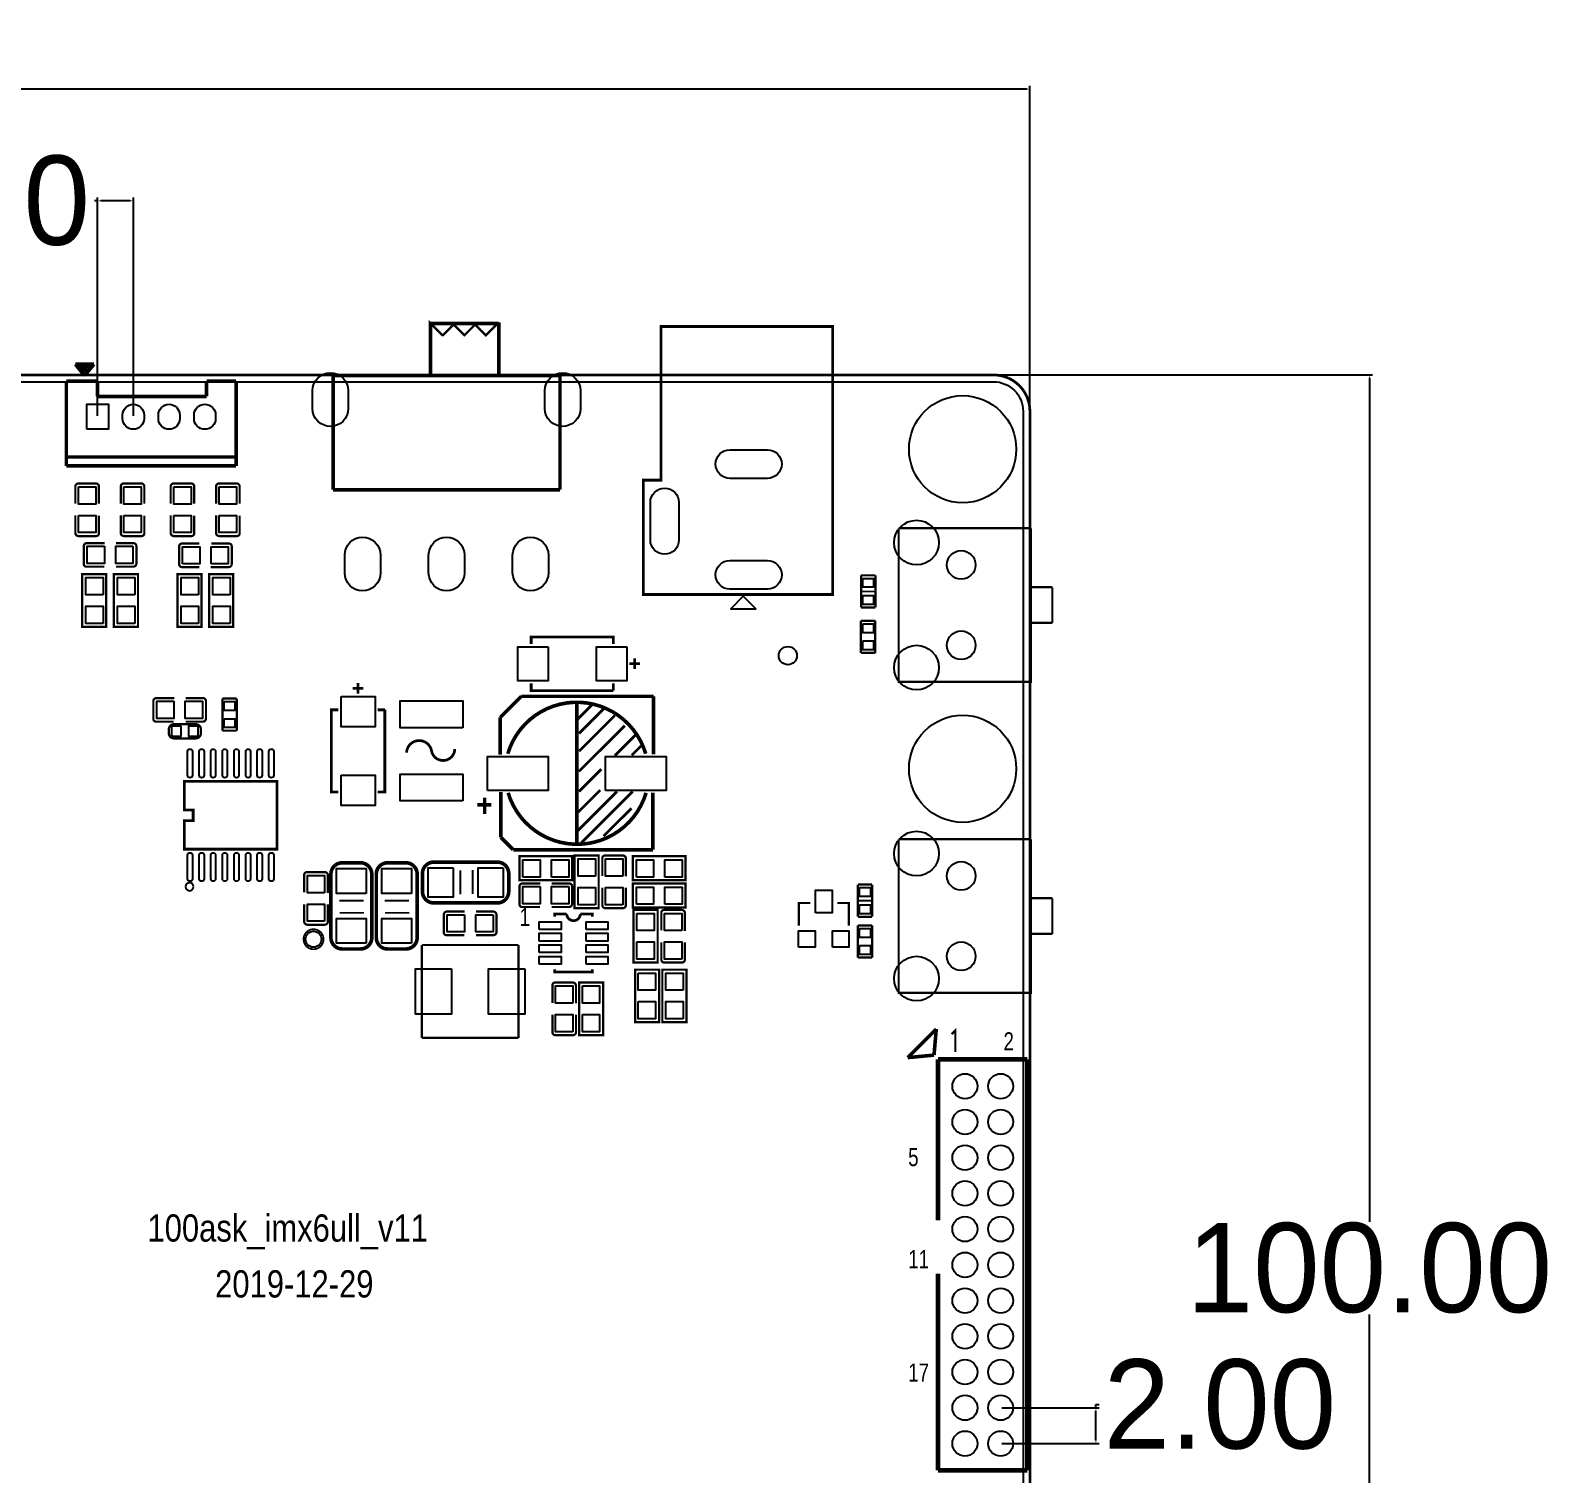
# Model space of a CAD drawing. Extents: x -114 to 119, y -60 to 69.
# Drawn here: x 34.1 to 119.4, y -11.5 to 69.3 of the extents above; entities that cross this region are included whole.
import ezdxf

# ---------------------------------------------------------------- set-up
doc = ezdxf.new("R2010")
doc.units = 0
doc.header["$MEASUREMENT"] = 0
doc.layers.get('0').update_dxf_attribs({"linetype": 'CONTINUOUS'})
doc.layers.get('Defpoints').update_dxf_attribs({"linetype": 'CONTINUOUS'})
doc.layers.add('ETCH_BOTTOM', color=253, linetype='CONTINUOUS')
doc.dimstyles.get("Standard").update_dxf_attribs({"dimtxt": 5, "dimasz": 0.18, "dimexe": 0.18, "dimexo": 0.0625, "dimgap": 0.09, "dimtad": 0, "dimtih": 1, "dimtoh": 1, "dimzin": 0, "dimdsep": 46, "dimtxsty": 'Standard', "dimcen": 0.09, "dimadec": 0, "dimazin": 0, "dimtfac": 1, "dimtofl": 0, "dimtmove": 0, "dimatfit": 3, "dimfxl": 0, "dimtolj": 1, "dimtzin": 0, "dimarcsym": 0})

# ---------------------------------------------------------------- blocks, each defined once
blk = doc.blocks.new('*D8')
at = {"color": 0, "linetype": 'Continuous', "lineweight": -2, "transparency": 16777216}
for p, q in [((-90, 48.031), (-90, 66.18)), ((-89.82, 66), (-10.507, 66)), ((89.82, 66), (10.507, 66)), ((90, 48.031), (90, 66.18))]:
    blk.add_line(p, q, dxfattribs=at)
at = {"color": 0, "linetype": 'Continuous', "transparency": 16777216}
for points in [[(-89.82, 66.03), (-89.82, 65.97), (-90, 66)], [(89.82, 66.03), (89.82, 65.97), (90, 66)]]:
    blk.add_solid(points, dxfattribs=at)
at = {"layer": 'Defpoints', "color": 0, "linetype": 'Continuous', "transparency": 16777216}
for p in [(90, 66), (-90, 47.968), (90, 47.968)]:
    blk.add_point(p, dxfattribs=at)
at = {"color": 0, "linetype": 'Continuous', "transparency": 16777216, "insert": (0, 66), "char_height": 5, "attachment_point": 5}
blk.add_mtext('\\A1;180.00', dxfattribs=at)
blk = doc.blocks.new('*D9')
at = {"color": 0, "linetype": 'Continuous', "lineweight": -2, "transparency": 16777216}
for p, q in [((88.03, 50), (109.18, 50)), ((109, 49.82), (109, 2.59)), ((109, -49.82), (109, -2.59)), ((88.03, -50), (109.18, -50))]:
    blk.add_line(p, q, dxfattribs=at)
at = {"color": 0, "linetype": 'Continuous', "transparency": 16777216}
for points in [[(108.97, 49.82), (109.03, 49.82), (109, 50)], [(108.97, -49.82), (109.03, -49.82), (109, -50)]]:
    blk.add_solid(points, dxfattribs=at)
at = {"layer": 'Defpoints', "color": 0, "linetype": 'Continuous', "transparency": 16777216}
for p in [(87.968, 50), (109, 50), (87.968, -50)]:
    blk.add_point(p, dxfattribs=at)
at = {"color": 0, "linetype": 'Continuous', "transparency": 16777216, "insert": (109, 0), "char_height": 5, "attachment_point": 5}
blk.add_mtext('\\A1;100.00', dxfattribs=at)
blk = doc.blocks.new('*D12')
at = {"color": 0, "linetype": 'Continuous', "lineweight": -2, "transparency": 16777216}
for p, q in [((93.694, -7.812), (93.694, -7.632)), ((93.694, -7.632), (93.874, -7.632)), ((88.423, -7.812), (93.874, -7.812)), ((93.694, -9.632), (93.694, -7.992)), ((88.423, -9.812), (93.874, -9.812))]:
    blk.add_line(p, q, dxfattribs=at)
at = {"color": 0, "linetype": 'Continuous', "transparency": 16777216}
for points in [[(93.664, -7.992), (93.724, -7.992), (93.694, -7.812)], [(93.664, -9.632), (93.724, -9.632), (93.694, -9.812)]]:
    blk.add_solid(points, dxfattribs=at)
at = {"layer": 'Defpoints', "color": 0, "linetype": 'Continuous', "transparency": 16777216}
for p in [(88.361, -7.812), (93.694, -7.812), (88.361, -9.812)]:
    blk.add_point(p, dxfattribs=at)
at = {"color": 0, "linetype": 'Continuous', "transparency": 16777216, "insert": (100.631, -7.632), "char_height": 5, "attachment_point": 5}
blk.add_mtext('\\A1;2.00', dxfattribs=at)
blk = doc.blocks.new('*D13')
at = {"color": 0, "linetype": 'Continuous', "lineweight": -2, "transparency": 16777216}
for p, q in [((37.827, 59.748), (37.647, 59.748)), ((37.827, 47.72), (37.827, 59.928)), ((39.647, 59.748), (38.007, 59.748)), ((39.827, 47.72), (39.827, 59.928))]:
    blk.add_line(p, q, dxfattribs=at)
at = {"color": 0, "linetype": 'Continuous', "transparency": 16777216}
for points in [[(38.007, 59.778), (38.007, 59.718), (37.827, 59.748)], [(39.647, 59.778), (39.647, 59.718), (39.827, 59.748)]]:
    blk.add_solid(points, dxfattribs=at)
at = {"layer": 'Defpoints', "color": 0, "linetype": 'Continuous', "transparency": 16777216}
for p in [(37.827, 59.748), (37.827, 47.657), (39.827, 47.657)]:
    blk.add_point(p, dxfattribs=at)
at = {"color": 0, "linetype": 'Continuous', "transparency": 16777216, "insert": (30.891, 59.748), "char_height": 5, "attachment_point": 5}
blk.add_mtext('\\A1;2.00', dxfattribs=at)

msp = doc.modelspace()

# ---------------------------------------------------------------- linework, layer by layer
at = {"layer": 'ETCH_BOTTOM'}
for points in [[(60.2742, 49.97069, 0.2032, 0.2032, 0), (60.2742, 52.8828, 0.127, 0.127, 0), (60.215196, 52.8828, 0.127, 0.127, 0), (59.553196, 52.2208, 0.127, 0.127, 0), (58.953197, 52.820799, 0.127, 0.127, 0), (58.353198, 52.2208, 0.127, 0.127, 0), (57.753199, 52.820799, 0.127, 0.127, 0), (57.1532, 52.2208, 0.127, 0.127, 0), (57.1262, 52.2208, 0.127, 0.127, 0), (56.4642, 52.8828, 0.2032, 0.2032, 0), (56.4642, 49.97069, 0.2032, 0.2032, 0)], [(56.4642, 52.8828, 0.2032, 0.2032, 0), (60.2742, 52.8828, 0.2032, 0.2032, 0)], [(68.360036, 44.111926, 0.1524, 0.1524, 0), (68.360036, 37.711888, 0.1524, 0.1524, 0), (78.959964, 37.711888, 0.1524, 0.1524, 0), (78.959964, 52.712112, 0.1524, 0.1524, 0), (69.360034, 52.712112, 0.1524, 0.1524, 0), (69.360034, 44.111926, 0.1524, 0.1524, 0), (68.360036, 44.111926, 0.1524, 0.1524, 0)], [(36.582579, 50.598197, 0.2032, 0.2032, 0), (37.090579, 49.963197, 0.2032, 0.2032, 0)], [(37.623979, 50.598197, 0.2032, 0.2032, 0), (36.582579, 50.598197, 0.2032, 0.2032, 0)], [(36.836579, 50.521997, 0.2032, 0.2032, 0), (37.420779, 50.445797, 0.2032, 0.2032, 0)], [(37.090579, 50.166397, 0.2032, 0.2032, 0), (36.836579, 50.521997, 0.2032, 0.2032, 0)], [(37.039779, 50.369597, 0.2032, 0.2032, 0), (37.268379, 50.344197, 0.2032, 0.2032, 0)], [(37.090579, 49.963197, 0.2032, 0.2032, 0), (37.623979, 50.598197, 0.2032, 0.2032, 0)], [(37.268379, 50.344197, 0.2032, 0.2032, 0), (37.090579, 50.166397, 0.2032, 0.2032, 0)], [(-89.999998, 47.079103, 0.1524, 0.1524, 0), (-89.999998, -47.9679, 0.1524, 0.1524, 0.414214), (-87.967998, -49.9999, 0.1524, 0.1524, 0), (87.967998, -49.9999, 0.1524, 0.1524, 0.414214), (89.999998, -47.9679, 0.1524, 0.1524, 0), (89.999998, 47.968103, 0.1524, 0.1524, 0.414214), (87.967998, 50.000103, 0.1524, 0.1524, 0), (-87.967998, 50.000103, 0.1524, 0.1524, 0.414214), (-89.999998, 47.968103, 0.1524, 0.1524, 0), (-89.999998, 47.079103, 0.1524, 0.1524, 0)], [(36.077068, 49.657102, 0.2032, 0.2032, 0), (36.077068, 44.906997, 0.2032, 0.2032, 0)], [(37.827179, 49.657102, 0.2032, 0.2032, 0), (36.077068, 49.657102, 0.2032, 0.2032, 0)], [(37.827179, 48.800106, 0.2032, 0.2032, 0), (37.827179, 49.657102, 0.2032, 0.2032, 0)], [(43.923179, 49.657102, 0.2032, 0.2032, 0), (43.923179, 48.800106, 0.2032, 0.2032, 0)], [(43.955183, 49.657102, 0.2032, 0.2032, 0), (43.923179, 49.657102, 0.2032, 0.2032, 0)], [(45.577176, 49.657102, 0.2032, 0.2032, 0), (43.955183, 49.657102, 0.2032, 0.2032, 0)], [(45.577176, 44.906997, 0.2032, 0.2032, 0), (45.577176, 49.657102, 0.2032, 0.2032, 0)], [(51.0032, 49.97069, 0.2032, 0.2032, 0), (63.7032, 49.97069, 0.2032, 0.2032, 0)], [(51.0032, 43.570906, 0.2032, 0.2032, 0), (51.0032, 49.97069, 0.2032, 0.2032, 0)], [(63.7032, 49.97069, 0.2032, 0.2032, 0), (63.7032, 43.570906, 0.2032, 0.2032, 0)], [(43.669179, 48.800106, 0.2032, 0.2032, 0), (37.827179, 48.800106, 0.2032, 0.2032, 0)], [(43.923179, 48.800106, 0.2032, 0.2032, 0), (43.669179, 48.800106, 0.2032, 0.2032, 0)], [(45.577176, 45.407199, 0.2032, 0.2032, 0), (36.077068, 45.407199, 0.2032, 0.2032, 0)], [(36.077068, 44.906997, 0.2032, 0.2032, 0), (45.577176, 44.906997, 0.2032, 0.2032, 0)], [(37.90188, 42.7863, 0.127, 0.127, 0), (37.90188, 43.7515, 0.127, 0.127, 0.414214), (37.72408, 43.9293, 0.127, 0.127, 0), (36.75888, 43.9293, 0.127, 0.127, 0.414214), (36.58108, 43.7515, 0.127, 0.127, 0), (36.58108, 42.7863, 0.127, 0.127, 0)], [(40.44188, 42.7863, 0.127, 0.127, 0), (40.44188, 43.7515, 0.127, 0.127, 0.414214), (40.26408, 43.9293, 0.127, 0.127, 0), (39.29888, 43.9293, 0.127, 0.127, 0.414214), (39.12108, 43.7515, 0.127, 0.127, 0), (39.12108, 42.7863, 0.127, 0.127, 0)], [(43.23588, 42.7863, 0.127, 0.127, 0), (43.23588, 43.7515, 0.127, 0.127, 0.414214), (43.05808, 43.9293, 0.127, 0.127, 0), (42.09288, 43.9293, 0.127, 0.127, 0.414214), (41.91508, 43.7515, 0.127, 0.127, 0), (41.91508, 42.7863, 0.127, 0.127, 0)], [(45.77588, 42.7863, 0.127, 0.127, 0), (45.77588, 43.7515, 0.127, 0.127, 0.414214), (45.59808, 43.9293, 0.127, 0.127, 0), (44.63288, 43.9293, 0.127, 0.127, 0.414214), (44.45508, 43.7515, 0.127, 0.127, 0), (44.45508, 42.7863, 0.127, 0.127, 0)], [(63.7032, 43.570906, 0.2032, 0.2032, 0), (51.0032, 43.570906, 0.2032, 0.2032, 0)], [(36.58108, 42.1513, 0.127, 0.127, 0), (36.58108, 41.1607, 0.127, 0.127, 0.414214), (36.75888, 40.9829, 0.127, 0.127, 0), (37.74948, 40.9829, 0.127, 0.127, 0.414214), (37.90188, 41.1353, 0.127, 0.127, 0), (37.90188, 42.1259, 0.127, 0.127, 0)], [(39.12108, 42.1513, 0.127, 0.127, 0), (39.12108, 41.1607, 0.127, 0.127, 0.414214), (39.29888, 40.9829, 0.127, 0.127, 0), (40.28948, 40.9829, 0.127, 0.127, 0.414214), (40.44188, 41.1353, 0.127, 0.127, 0), (40.44188, 42.1259, 0.127, 0.127, 0)], [(41.91508, 42.1513, 0.127, 0.127, 0), (41.91508, 41.1607, 0.127, 0.127, 0.414214), (42.09288, 40.9829, 0.127, 0.127, 0), (43.08348, 40.9829, 0.127, 0.127, 0.414214), (43.23588, 41.1353, 0.127, 0.127, 0), (43.23588, 42.1259, 0.127, 0.127, 0)], [(44.45508, 42.1513, 0.127, 0.127, 0), (44.45508, 41.1607, 0.127, 0.127, 0.414214), (44.63288, 40.9829, 0.127, 0.127, 0), (45.62348, 40.9829, 0.127, 0.127, 0.414214), (45.77588, 41.1353, 0.127, 0.127, 0), (45.77588, 42.1259, 0.127, 0.127, 0)], [(82.653911, 41.419069, 0.127, 0.127, 0), (82.653911, 32.819086, 0.127, 0.127, 0), (90.053922, 32.819086, 0.127, 0.127, 0), (90.053922, 41.419069, 0.127, 0.127, 0)], [(90.053922, 41.419069, 0.127, 0.127, 0), (82.653911, 41.419069, 0.127, 0.127, 0)], [(38.21938, 40.5892, 0.127, 0.127, 0), (37.22878, 40.5892, 0.127, 0.127, 0.414214), (37.05098, 40.4114, 0.127, 0.127, 0), (37.05098, 39.4208, 0.127, 0.127, 0.414214), (37.20338, 39.2684, 0.127, 0.127, 0), (38.19398, 39.2684, 0.127, 0.127, 0)], [(38.85438, 39.2684, 0.127, 0.127, 0), (39.81958, 39.2684, 0.127, 0.127, 0.414214), (39.99738, 39.4462, 0.127, 0.127, 0), (39.99738, 40.4114, 0.127, 0.127, 0.414214), (39.81958, 40.5892, 0.127, 0.127, 0), (38.85438, 40.5892, 0.127, 0.127, 0)], [(43.52798, 40.5638, 0.127, 0.127, 0), (42.56278, 40.5638, 0.127, 0.127, 0.414214), (42.38498, 40.386, 0.127, 0.127, 0), (42.38498, 39.4208, 0.127, 0.127, 0.414214), (42.56278, 39.243, 0.127, 0.127, 0), (43.52798, 39.243, 0.127, 0.127, 0)], [(44.16298, 39.243, 0.127, 0.127, 0), (45.15358, 39.243, 0.127, 0.127, 0.414214), (45.33138, 39.4208, 0.127, 0.127, 0), (45.33138, 40.4114, 0.127, 0.127, 0.414214), (45.17898, 40.5638, 0.127, 0.127, 0), (44.18838, 40.5638, 0.127, 0.127, 0)], [(36.96208, 38.8493, 0.127, 0.127, 0), (38.30828, 38.8493, 0.127, 0.127, 0), (38.30828, 35.9029, 0.127, 0.127, 0), (36.96208, 35.9029, 0.127, 0.127, 0), (36.96208, 38.8493, 0.127, 0.127, 0)], [(38.74008, 38.8493, 0.127, 0.127, 0), (40.08628, 38.8493, 0.127, 0.127, 0), (40.08628, 35.9029, 0.127, 0.127, 0), (38.74008, 35.9029, 0.127, 0.127, 0), (38.74008, 38.8493, 0.127, 0.127, 0)], [(42.29608, 38.8493, 0.127, 0.127, 0), (43.64228, 38.8493, 0.127, 0.127, 0), (43.64228, 35.9029, 0.127, 0.127, 0), (42.29608, 35.9029, 0.127, 0.127, 0), (42.29608, 38.8493, 0.127, 0.127, 0)], [(44.07408, 38.8493, 0.127, 0.127, 0), (45.42028, 38.8493, 0.127, 0.127, 0), (45.42028, 35.9029, 0.127, 0.127, 0), (44.07408, 35.9029, 0.127, 0.127, 0), (44.07408, 38.8493, 0.127, 0.127, 0)], [(80.554881, 36.984203, 0.127, 0.127, 0), (80.554881, 38.783997, 0.127, 0.127, 0)], [(80.554881, 38.783997, 0.127, 0.127, 0), (81.354879, 38.783997, 0.127, 0.127, 0)], [(81.354879, 38.783997, 0.127, 0.127, 0), (81.354879, 36.984203, 0.127, 0.127, 0)], [(80.554881, 37.8841, 0.1, 0.1, 0), (81.354879, 37.8841, 0.1, 0.1, 0)], [(91.254021, 38.119075, 0.127, 0.127, 0), (90.05382, 38.119075, 0.127, 0.127, 0)], [(91.254021, 36.119079, 0.127, 0.127, 0), (91.254021, 38.119075, 0.127, 0.127, 0)], [(81.354879, 36.984203, 0.127, 0.127, 0), (80.554881, 36.984203, 0.127, 0.127, 0)], [(80.542181, 34.444203, 0.127, 0.127, 0), (80.542181, 36.243997, 0.127, 0.127, 0)], [(80.542181, 36.243997, 0.127, 0.127, 0), (81.342179, 36.243997, 0.127, 0.127, 0)], [(81.342179, 36.243997, 0.127, 0.127, 0), (81.342179, 34.444203, 0.127, 0.127, 0)], [(90.05382, 36.119079, 0.127, 0.127, 0), (91.254021, 36.119079, 0.127, 0.127, 0)], [(66.68897, 34.932112, 0.1524, 0.1524, 0), (66.68897, 35.332162, 0.1524, 0.1524, 0), (62.08903, 35.332162, 0.1524, 0.1524, 0), (62.08903, 34.932112, 0.1524, 0.1524, 0)], [(67.88912, 33.532064, 0.1524, 0.1524, 0), (67.88912, 34.132012, 0.1524, 0.1524, 0)], [(81.342179, 34.444203, 0.127, 0.127, 0), (80.542181, 34.444203, 0.127, 0.127, 0)], [(68.189094, 33.832038, 0.1524, 0.1524, 0), (67.588892, 33.832038, 0.1524, 0.1524, 0)], [(52.700936, 32.45612, 0.1524, 0.1524, 0), (52.100988, 32.45612, 0.1524, 0.1524, 0)], [(52.400962, 32.756094, 0.1524, 0.1524, 0), (52.400962, 32.155892, 0.1524, 0.1524, 0)], [(62.08903, 32.731964, 0.1524, 0.1524, 0), (62.08903, 32.331914, 0.1524, 0.1524, 0), (66.68897, 32.331914, 0.1524, 0.1524, 0)], [(66.68897, 32.331914, 0.1524, 0.1524, 0), (66.68897, 32.731964, 0.1524, 0.1524, 0)], [(42.1132, 31.9151, 0.127, 0.127, 0), (41.1226, 31.9151, 0.127, 0.127, 0.414214), (40.9448, 31.7373, 0.127, 0.127, 0), (40.9448, 30.7467, 0.127, 0.127, 0.414214), (41.0972, 30.5943, 0.127, 0.127, 0), (42.0878, 30.5943, 0.127, 0.127, 0)], [(42.7482, 30.5943, 0.127, 0.127, 0), (43.7134, 30.5943, 0.127, 0.127, 0.414214), (43.8912, 30.7721, 0.127, 0.127, 0), (43.8912, 31.7373, 0.127, 0.127, 0.414214), (43.7134, 31.9151, 0.127, 0.127, 0), (42.7482, 31.9151, 0.127, 0.127, 0)], [(44.812001, 30.088103, 0.127, 0.127, 0), (44.812001, 31.887897, 0.127, 0.127, 0)], [(44.812001, 31.887897, 0.127, 0.127, 0), (45.611999, 31.887897, 0.127, 0.127, 0)], [(45.611999, 31.887897, 0.127, 0.127, 0), (45.611999, 30.088103, 0.127, 0.127, 0)], [(60.362795, 30.831511, 0.2032, 0.2032, 0), (61.542397, 32.011112, 0.2032, 0.2032, 0)], [(68.500193, 28.799003, 0.2032, 0.2032, 0.746339), (60.781692, 28.799003, 0.2032, 0.2032, 0)], [(61.542397, 32.011112, 0.2032, 0.2032, 0), (68.940401, 32.011112, 0.2032, 0.2032, 0)], [(64.643, 27.686, 0.2032, 0.2032, 0), (64.643, 31.685992, 0.2032, 0.2032, 0)], [(64.643, 30.685994, 0.1524, 0.1524, 0), (65.518005, 31.560999, 0.1524, 0.1524, 0)], [(68.940401, 32.011112, 0.2032, 0.2032, 0), (68.940401, 28.764992, 0.2032, 0.2032, 0)], [(51.300888, 31.25597, 0.1524, 0.1524, 0), (50.900838, 31.25597, 0.1524, 0.1524, 0), (50.900838, 26.65603, 0.1524, 0.1524, 0), (51.300888, 26.65603, 0.1524, 0.1524, 0)], [(53.901086, 31.25597, 0.1524, 0.1524, 0), (53.501036, 31.25597, 0.1524, 0.1524, 0)], [(53.501036, 26.65603, 0.1524, 0.1524, 0), (53.901086, 26.65603, 0.1524, 0.1524, 0), (53.901086, 31.25597, 0.1524, 0.1524, 0)], [(60.362795, 28.745688, 0.2032, 0.2032, 0), (60.362795, 30.831511, 0.2032, 0.2032, 0)], [(64.767993, 29.935907, 0.1524, 0.1524, 0), (66.143099, 31.311088, 0.1524, 0.1524, 0)], [(64.767993, 28.935909, 0.1524, 0.1524, 0), (66.767989, 30.935905, 0.1524, 0.1524, 0)], [(41.810203, 29.95582, 0.127, 0.127, 0), (41.810203, 30.15582, 0.127, 0.127, -0.414215), (42.110203, 30.455819, 0.127, 0.127, 0), (43.309997, 30.455819, 0.127, 0.127, -0.414215), (43.609997, 30.15582, 0.127, 0.127, 0), (43.609997, 29.95582, 0.127, 0.127, -0.414215), (43.309997, 29.655821, 0.127, 0.127, 0), (42.110203, 29.655821, 0.127, 0.127, -0.414215), (41.810203, 29.95582, 0.127, 0.127, 0)], [(45.611999, 30.088103, 0.127, 0.127, 0), (44.812001, 30.088103, 0.127, 0.127, 0)], [(64.767993, 27.810993, 0.1524, 0.1524, 0), (67.330599, 30.373599, 0.1524, 0.1524, 0)], [(66.767989, 28.685998, 0.1524, 0.1524, 0), (67.955389, 29.873397, 0.1524, 0.1524, 0)], [(55.114952, 28.855924, 0.1524, 0.1524, -0.895179), (56.515, 28.956, 0.1524, 0.1524, 0.899962), (57.814972, 29.056076, 0.1524, 0.1524, 0)], [(67.71259, 28.71089, 0.1524, 0.1524, 0), (68.241393, 29.239693, 0.1524, 0.1524, 0)], [(42.673041, 25.056338, 0.1524, 0.1524, 0), (42.673041, 23.456392, 0.1524, 0.1524, 0), (47.872929, 23.456392, 0.1524, 0.1524, 0), (47.872929, 27.256232, 0.1524, 0.1524, 0), (42.673041, 27.256232, 0.1524, 0.1524, 0), (42.673041, 25.656286, 0.1524, 0.1524, 0), (43.172913, 25.656286, 0.1524, 0.1524, 0), (43.172913, 25.056338, 0.1524, 0.1524, 0), (42.673041, 25.056338, 0.1524, 0.1524, 0)], [(64.643, 27.686, 0.2032, 0.2032, 0), (64.643, 23.686008, 0.2032, 0.2032, 0)], [(64.767993, 26.686002, 0.1524, 0.1524, 0), (66.017902, 27.935911, 0.1524, 0.1524, 0)], [(60.392107, 24.115801, 0.2032, 0.2032, 0), (60.392107, 26.659789, 0.2032, 0.2032, 0)], [(60.801199, 26.611301, 0.2032, 0.2032, 0.746346), (68.519802, 26.611301, 0.2032, 0.2032, 0)], [(64.643, 24.436095, 0.1524, 0.1524, 0), (66.892907, 26.686002, 0.1524, 0.1524, 0)], [(64.712596, 25.517602, 0.1524, 0.1524, 0), (65.958212, 26.763193, 0.1524, 0.1524, 0)], [(64.892911, 23.811001, 0.1524, 0.1524, 0), (67.767987, 26.686002, 0.1524, 0.1524, 0)], [(68.90131, 26.620699, 0.2032, 0.2032, 0), (68.90131, 23.423601, 0.2032, 0.2032, 0)], [(59.0804, 25.9334, 0.2032, 0.2032, 0), (59.8678, 25.9334, 0.2032, 0.2032, 0)], [(59.0804, 25.9334, 0.1524, 0.1524, 0), (59.8678, 25.9334, 0.1524, 0.1524, 0)], [(59.4868, 26.3398, 0.2032, 0.2032, 0), (59.4868, 25.4254, 0.2032, 0.2032, 0)], [(59.4868, 26.3398, 0.1524, 0.1524, 0), (59.4868, 25.4254, 0.1524, 0.1524, 0)], [(66.143099, 24.185905, 0.1524, 0.1524, 0), (67.705503, 25.748488, 0.1524, 0.1524, 0)], [(61.084206, 23.423601, 0.2032, 0.2032, 0), (60.392107, 24.115801, 0.2032, 0.2032, 0)], [(82.653911, 24.011153, 0.127, 0.127, 0), (82.653911, 15.411171, 0.127, 0.127, 0), (90.053922, 15.411171, 0.127, 0.127, 0), (90.053922, 24.011153, 0.127, 0.127, 0)], [(90.053922, 24.011153, 0.127, 0.127, 0), (82.653911, 24.011153, 0.127, 0.127, 0)], [(68.90131, 23.423601, 0.2032, 0.2032, 0), (61.084206, 23.423601, 0.2032, 0.2032, 0)], [(64.38138, 23.0632, 0.127, 0.127, 0), (64.38138, 21.717, 0.127, 0.127, 0), (61.43498, 21.717, 0.127, 0.127, 0), (61.43498, 23.0632, 0.127, 0.127, 0), (64.38138, 23.0632, 0.127, 0.127, 0)], [(64.52108, 23.1013, 0.127, 0.127, 0), (65.86728, 23.1013, 0.127, 0.127, 0), (65.86728, 20.1549, 0.127, 0.127, 0), (64.52108, 20.1549, 0.127, 0.127, 0), (64.52108, 23.1013, 0.127, 0.127, 0)], [(67.39128, 21.9329, 0.127, 0.127, 0), (67.39128, 22.9235, 0.127, 0.127, 0.414214), (67.21348, 23.1013, 0.127, 0.127, 0), (66.22288, 23.1013, 0.127, 0.127, 0.414214), (66.07048, 22.9489, 0.127, 0.127, 0), (66.07048, 21.9583, 0.127, 0.127, 0)], [(70.73138, 23.0632, 0.127, 0.127, 0), (70.73138, 21.717, 0.127, 0.127, 0), (67.78498, 21.717, 0.127, 0.127, 0), (67.78498, 23.0632, 0.127, 0.127, 0), (70.73138, 23.0632, 0.127, 0.127, 0)], [(50.7111, 21.0058, 0.127, 0.127, 0), (50.7111, 21.9964, 0.127, 0.127, 0.414214), (50.5333, 22.1742, 0.127, 0.127, 0), (49.5427, 22.1742, 0.127, 0.127, 0.414214), (49.3903, 22.0218, 0.127, 0.127, 0), (49.3903, 21.0312, 0.127, 0.127, 0)], [(50.88382, 18.5039, 0.2032, 0.2032, 0), (50.88382, 22.0599, 0.2032, 0.2032, -0.414214), (51.51882, 22.6949, 0.2032, 0.2032, 0), (52.53482, 22.6949, 0.2032, 0.2032, -0.414214), (53.16982, 22.0599, 0.2032, 0.2032, 0), (53.16982, 18.5039, 0.2032, 0.2032, -0.414214), (52.53482, 17.8689, 0.2032, 0.2032, 0), (51.51882, 17.8689, 0.2032, 0.2032, -0.414214), (50.88382, 18.5039, 0.2032, 0.2032, 0)], [(53.42382, 18.5039, 0.2032, 0.2032, 0), (53.42382, 22.0599, 0.2032, 0.2032, -0.414214), (54.05882, 22.6949, 0.2032, 0.2032, 0), (55.07482, 22.6949, 0.2032, 0.2032, -0.414214), (55.70982, 22.0599, 0.2032, 0.2032, 0), (55.70982, 18.5039, 0.2032, 0.2032, -0.414214), (55.07482, 17.8689, 0.2032, 0.2032, 0), (54.05882, 17.8689, 0.2032, 0.2032, -0.414214), (53.42382, 18.5039, 0.2032, 0.2032, 0)], [(60.198, 20.447, 0.2032, 0.2032, 0), (56.642, 20.447, 0.2032, 0.2032, -0.414214), (56.007, 21.082, 0.2032, 0.2032, 0), (56.007, 22.098, 0.2032, 0.2032, -0.414214), (56.642, 22.733, 0.2032, 0.2032, 0), (60.198, 22.733, 0.2032, 0.2032, -0.414214), (60.833, 22.098, 0.2032, 0.2032, 0), (60.833, 21.082, 0.2032, 0.2032, -0.414214), (60.198, 20.447, 0.2032, 0.2032, 0)], [(58.12851, 20.919008, 0.1016, 0.1016, 0), (58.12851, 22.272498, 0.1016, 0.1016, 0)], [(58.811592, 20.938007, 0.1016, 0.1016, 0), (58.811592, 22.291396, 0.1016, 0.1016, 0)], [(62.60338, 21.5392, 0.127, 0.127, 0), (61.61278, 21.5392, 0.127, 0.127, 0.414214), (61.43498, 21.3614, 0.127, 0.127, 0), (61.43498, 20.3708, 0.127, 0.127, 0.414214), (61.58738, 20.2184, 0.127, 0.127, 0), (62.57798, 20.2184, 0.127, 0.127, 0)], [(63.23838, 20.2184, 0.127, 0.127, 0), (64.20358, 20.2184, 0.127, 0.127, 0.414214), (64.38138, 20.3962, 0.127, 0.127, 0), (64.38138, 21.3614, 0.127, 0.127, 0.414214), (64.20358, 21.5392, 0.127, 0.127, 0), (63.23838, 21.5392, 0.127, 0.127, 0)], [(66.07048, 21.2979, 0.127, 0.127, 0), (66.07048, 20.3327, 0.127, 0.127, 0.414214), (66.24828, 20.1549, 0.127, 0.127, 0), (67.21348, 20.1549, 0.127, 0.127, 0.414214), (67.39128, 20.3327, 0.127, 0.127, 0), (67.39128, 21.2979, 0.127, 0.127, 0)], [(70.73138, 21.5392, 0.127, 0.127, 0), (70.73138, 20.193, 0.127, 0.127, 0), (67.78498, 20.193, 0.127, 0.127, 0), (67.78498, 21.5392, 0.127, 0.127, 0), (70.73138, 21.5392, 0.127, 0.127, 0)], [(80.372001, 19.674103, 0.127, 0.127, 0), (80.372001, 21.473897, 0.127, 0.127, 0)], [(80.372001, 21.473897, 0.127, 0.127, 0), (81.171999, 21.473897, 0.127, 0.127, 0)], [(81.171999, 21.473897, 0.127, 0.127, 0), (81.171999, 19.674103, 0.127, 0.127, 0)], [(51.355828, 20.57339, 0.1016, 0.1016, 0), (52.709318, 20.57339, 0.1016, 0.1016, 0)], [(53.895828, 20.57339, 0.1016, 0.1016, 0), (55.249318, 20.57339, 0.1016, 0.1016, 0)], [(77.068502, 19.171488, 0.127, 0.127, 0), (77.068502, 20.441488, 0.127, 0.127, 0), (77.703502, 20.441488, 0.127, 0.127, 0)], [(79.227502, 20.441488, 0.127, 0.127, 0), (79.862502, 20.441488, 0.127, 0.127, 0), (79.862502, 19.171488, 0.127, 0.127, 0)], [(80.372001, 20.574, 0.1, 0.1, 0), (81.171999, 20.574, 0.1, 0.1, 0)], [(91.254021, 20.71116, 0.127, 0.127, 0), (90.05382, 20.71116, 0.127, 0.127, 0)], [(91.254021, 18.711164, 0.127, 0.127, 0), (91.254021, 20.71116, 0.127, 0.127, 0)], [(49.3903, 20.3708, 0.127, 0.127, 0), (49.3903, 19.4056, 0.127, 0.127, 0.414214), (49.5681, 19.2278, 0.127, 0.127, 0), (50.5333, 19.2278, 0.127, 0.127, 0.414214), (50.7111, 19.4056, 0.127, 0.127, 0), (50.7111, 20.3708, 0.127, 0.127, 0)], [(51.374827, 19.890308, 0.1016, 0.1016, 0), (52.728216, 19.890308, 0.1016, 0.1016, 0)], [(53.914827, 19.890308, 0.1016, 0.1016, 0), (55.268216, 19.890308, 0.1016, 0.1016, 0)], [(58.3692, 19.9644, 0.127, 0.127, 0), (57.3786, 19.9644, 0.127, 0.127, 0.414214), (57.2008, 19.7866, 0.127, 0.127, 0), (57.2008, 18.796, 0.127, 0.127, 0.414214), (57.3532, 18.6436, 0.127, 0.127, 0), (58.3438, 18.6436, 0.127, 0.127, 0)], [(59.0042, 18.6436, 0.127, 0.127, 0), (59.9694, 18.6436, 0.127, 0.127, 0.414214), (60.1472, 18.8214, 0.127, 0.127, 0), (60.1472, 19.7866, 0.127, 0.127, 0.414214), (59.9694, 19.9644, 0.127, 0.127, 0), (59.0042, 19.9644, 0.127, 0.127, 0)], [(64.079806, 19.834682, 0.1524, 0.1524, 0), (63.407722, 19.834682, 0.1524, 0.1524, 0), (63.407722, 19.675678, 0.1524, 0.1524, 0)], [(64.079806, 19.834682, 0.1524, 0.1524, 0.999701), (64.841806, 19.834682, 0.1524, 0.1524, 0)], [(64.841806, 19.834682, 0.1524, 0.1524, 0), (65.51389, 19.834682, 0.1524, 0.1524, 0), (65.51389, 19.675678, 0.1524, 0.1524, 0)], [(69.16928, 17.1069, 0.127, 0.127, 0), (67.82308, 17.1069, 0.127, 0.127, 0), (67.82308, 20.0533, 0.127, 0.127, 0), (69.16928, 20.0533, 0.127, 0.127, 0), (69.16928, 17.1069, 0.127, 0.127, 0)], [(70.69328, 18.8849, 0.127, 0.127, 0), (70.69328, 19.8755, 0.127, 0.127, 0.414214), (70.51548, 20.0533, 0.127, 0.127, 0), (69.52488, 20.0533, 0.127, 0.127, 0.414214), (69.37248, 19.9009, 0.127, 0.127, 0), (69.37248, 18.9103, 0.127, 0.127, 0)], [(81.171999, 19.674103, 0.127, 0.127, 0), (80.372001, 19.674103, 0.127, 0.127, 0)], [(50.4698, 18.415, 0.1016, 0.1016, 1), (49.3522, 18.415, 0.1016, 0.1016, 1), (50.4698, 18.415, 0.1016, 0.1016, 0)], [(80.372001, 17.388103, 0.127, 0.127, 0), (80.372001, 19.187897, 0.127, 0.127, 0)], [(80.372001, 19.187897, 0.127, 0.127, 0), (81.171999, 19.187897, 0.127, 0.127, 0)], [(81.171999, 19.187897, 0.127, 0.127, 0), (81.171999, 17.388103, 0.127, 0.127, 0)], [(55.974005, 18.093995, 0.127, 0.127, 0), (61.373995, 18.093995, 0.127, 0.127, 0)], [(55.974005, 12.894005, 0.127, 0.127, 0), (55.974005, 18.093995, 0.127, 0.127, 0)], [(61.373995, 18.093995, 0.127, 0.127, 0), (61.373995, 12.894005, 0.127, 0.127, 0)], [(69.37248, 18.2499, 0.127, 0.127, 0), (69.37248, 17.2847, 0.127, 0.127, 0.414214), (69.55028, 17.1069, 0.127, 0.127, 0), (70.51548, 17.1069, 0.127, 0.127, 0.414214), (70.69328, 17.2847, 0.127, 0.127, 0), (70.69328, 18.2499, 0.127, 0.127, 0)], [(90.05382, 18.711164, 0.127, 0.127, 0), (91.254021, 18.711164, 0.127, 0.127, 0)], [(81.171999, 17.388103, 0.127, 0.127, 0), (80.372001, 17.388103, 0.127, 0.127, 0)], [(65.51389, 16.737914, 0.1524, 0.1524, 0), (65.51389, 16.57891, 0.1524, 0.1524, 0), (63.407722, 16.57891, 0.1524, 0.1524, 0), (63.407722, 16.737914, 0.1524, 0.1524, 0)], [(69.2531, 13.7668, 0.127, 0.127, 0), (67.9069, 13.7668, 0.127, 0.127, 0), (67.9069, 16.7132, 0.127, 0.127, 0), (69.2531, 16.7132, 0.127, 0.127, 0), (69.2531, 13.7668, 0.127, 0.127, 0)], [(69.4309, 16.7132, 0.127, 0.127, 0), (70.7771, 16.7132, 0.127, 0.127, 0), (70.7771, 13.7668, 0.127, 0.127, 0), (69.4309, 13.7668, 0.127, 0.127, 0), (69.4309, 16.7132, 0.127, 0.127, 0)], [(64.59728, 14.8209, 0.127, 0.127, 0), (64.59728, 15.8115, 0.127, 0.127, 0.414214), (64.41948, 15.9893, 0.127, 0.127, 0), (63.42888, 15.9893, 0.127, 0.127, 0.414214), (63.27648, 15.8369, 0.127, 0.127, 0), (63.27648, 14.8463, 0.127, 0.127, 0)], [(66.12128, 13.0429, 0.127, 0.127, 0), (64.77508, 13.0429, 0.127, 0.127, 0), (64.77508, 15.9893, 0.127, 0.127, 0), (66.12128, 15.9893, 0.127, 0.127, 0), (66.12128, 13.0429, 0.127, 0.127, 0)], [(63.27648, 14.1859, 0.127, 0.127, 0), (63.27648, 13.2207, 0.127, 0.127, 0.414214), (63.45428, 13.0429, 0.127, 0.127, 0), (64.41948, 13.0429, 0.127, 0.127, 0.414214), (64.59728, 13.2207, 0.127, 0.127, 0), (64.59728, 14.1859, 0.127, 0.127, 0)], [(61.373995, 12.894005, 0.127, 0.127, 0), (55.974005, 12.894005, 0.127, 0.127, 0)], [(84.760816, 13.38801, 0.199898, 0.199898, 0), (83.160819, 11.788013, 0.199898, 0.199898, 0)], [(84.633613, 11.929415, 0.199898, 0.199898, 0), (84.760816, 13.38801, 0.199898, 0.199898, 0)], [(85.825, 12.100001, 0.127, 0.127, 0), (85.825, 13.299999, 0.127, 0.127, 0), (85.625, 13.099999, 0.127, 0.127, 0)], [(83.160819, 11.788013, 0.199898, 0.199898, 0), (84.633613, 11.929415, 0.199898, 0.199898, 0)], [(84.860816, 11.688013, 0.254, 0.254, 0), (84.860816, 2.688006, 0.254, 0.254, 0)], [(89.860806, 11.688013, 0.254, 0.254, 0), (84.860816, 11.688013, 0.254, 0.254, 0)], [(89.860806, -11.311992, 0.254, 0.254, 0), (89.860806, 11.688013, 0.254, 0.254, 0)], [(84.860816, -0.311988, 0.254, 0.254, 0), (84.860816, -11.311992, 0.254, 0.254, 0)], [(84.860816, -11.311992, 0.254, 0.254, 0), (89.860806, -11.311992, 0.254, 0.254, 0)]]:
    msp.add_lwpolyline(points, format="xyseb", dxfattribs=at)
for points in [[(-87.967998, -49.6189, -0.414214), (-89.618998, -47.9679), (-89.618998, 47.968103, -0.414214), (-87.967998, 49.619103), (87.967998, 49.619103, -0.414214), (89.618998, 47.968103), (89.618998, -47.9679, -0.414214), (87.967998, -49.6189)], [(49.85319, 48.120808), (49.85319, 49.120806, -1), (51.853186, 49.120806), (51.853186, 48.120808, -1)], [(62.853214, 48.120808), (62.853214, 49.120806, -1), (64.85321, 49.120806), (64.85321, 48.120808, -1)], [(40.427123, 47.757156), (40.427123, 47.557055, -1), (39.227227, 47.557055), (39.227227, 47.757156, -1)], [(42.427119, 47.757156), (42.427119, 47.557055, -1), (41.227223, 47.557055), (41.227223, 47.757156, -1)], [(44.427115, 47.757156), (44.427115, 47.557055, -1), (43.227219, 47.557055), (43.227219, 47.757156, -1)], [(75.309984, 44.211875), (73.209912, 44.211875, -1), (73.209912, 45.811821), (75.309984, 45.811821, -1)], [(68.759959, 40.76192), (68.759959, 42.861992, -1), (70.359905, 42.861992), (70.359905, 40.76192, -1)], [(51.653211, 38.920801), (51.653211, 39.920799, -1), (53.653207, 39.920799), (53.653207, 38.920801, -1)], [(56.353202, 38.920801), (56.353202, 39.920799, -1), (58.353198, 39.920799), (58.353198, 38.920801, -1)], [(61.053193, 38.920801), (61.053193, 39.920799, -1), (63.053189, 39.920799), (63.053189, 38.920801, -1)], [(75.309984, 38.011989), (73.209912, 38.011989, -1), (73.209912, 39.611935), (75.309984, 39.611935, -1)], [(43.132908, 28.921202), (43.132908, 27.591258, -1), (42.862906, 27.591258), (42.862906, 28.921202, -1)], [(43.782894, 28.921202), (43.782894, 27.591258, -1), (43.512892, 27.591258), (43.512892, 28.921202, -1)], [(44.43288, 28.921202), (44.43288, 27.591258, -1), (44.162878, 27.591258), (44.162878, 28.921202, -1)], [(45.082866, 28.921202), (45.082866, 27.591258, -1), (44.812864, 27.591258), (44.812864, 28.921202, -1)], [(45.732852, 28.921202), (45.732852, 27.591258, -1), (45.46285, 27.591258), (45.46285, 28.921202, -1)], [(46.382838, 28.921202), (46.382838, 27.591258, -1), (46.112836, 27.591258), (46.112836, 28.921202, -1)], [(47.032824, 28.921202), (47.032824, 27.591258, -1), (46.762822, 27.591258), (46.762822, 28.921202, -1)], [(47.68281, 28.921202), (47.68281, 27.591258, -1), (47.412808, 27.591258), (47.412808, 28.921202, -1)], [(43.132908, 23.121366), (43.132908, 21.791422, -1), (42.862906, 21.791422), (42.862906, 23.121366, -1)], [(43.782894, 23.121366), (43.782894, 21.791422, -1), (43.512892, 21.791422), (43.512892, 23.121366, -1)], [(44.43288, 23.121366), (44.43288, 21.791422, -1), (44.162878, 21.791422), (44.162878, 23.121366, -1)], [(45.082866, 23.121366), (45.082866, 21.791422, -1), (44.812864, 21.791422), (44.812864, 23.121366, -1)], [(45.732852, 23.121366), (45.732852, 21.791422, -1), (45.46285, 21.791422), (45.46285, 23.121366, -1)], [(46.382838, 23.121366), (46.382838, 21.791422, -1), (46.112836, 21.791422), (46.112836, 23.121366, -1)], [(47.032824, 23.121366), (47.032824, 21.791422, -1), (46.762822, 21.791422), (46.762822, 23.121366, -1)], [(47.68281, 23.121366), (47.68281, 21.791422, -1), (47.412808, 21.791422), (47.412808, 23.121366, -1)], [(43.196535, 21.35632, 1), (42.749435, 21.356304, 1)]]:
    msp.add_lwpolyline(points, format="xyb", close=True, dxfattribs=at)
for points in [[(37.227231, 46.957107), (37.227231, 48.357104), (38.427127, 48.357104), (38.427127, 46.957107)], [(36.75888, 43.7388), (37.72408, 43.7388), (37.72408, 42.7736), (36.75888, 42.7736)], [(39.29888, 43.7388), (40.26408, 43.7388), (40.26408, 42.7736), (39.29888, 42.7736)], [(42.09288, 43.7388), (43.05808, 43.7388), (43.05808, 42.7736), (42.09288, 42.7736)], [(44.63288, 43.7388), (45.59808, 43.7388), (45.59808, 42.7736), (44.63288, 42.7736)], [(36.75888, 42.1386), (37.72408, 42.1386), (37.72408, 41.1734), (36.75888, 41.1734)], [(39.29888, 42.1386), (40.26408, 42.1386), (40.26408, 41.1734), (39.29888, 41.1734)], [(42.09288, 42.1386), (43.05808, 42.1386), (43.05808, 41.1734), (42.09288, 41.1734)], [(44.63288, 42.1386), (45.59808, 42.1386), (45.59808, 41.1734), (44.63288, 41.1734)], [(38.20668, 40.4114), (38.20668, 39.4462), (37.24148, 39.4462), (37.24148, 40.4114)], [(39.80688, 40.4114), (39.80688, 39.4462), (38.84168, 39.4462), (38.84168, 40.4114)], [(42.57548, 39.4208), (42.57548, 40.386), (43.54068, 40.386), (43.54068, 39.4208)], [(44.17568, 39.4208), (44.17568, 40.386), (45.14088, 40.386), (45.14088, 39.4208)], [(38.13048, 37.6936), (37.16528, 37.6936), (37.16528, 38.6588), (38.13048, 38.6588)], [(39.90848, 37.6936), (38.94328, 37.6936), (38.94328, 38.6588), (39.90848, 38.6588)], [(43.46448, 37.6936), (42.49928, 37.6936), (42.49928, 38.6588), (43.46448, 38.6588)], [(45.24248, 37.6936), (44.27728, 37.6936), (44.27728, 38.6588), (45.24248, 38.6588)], [(80.654931, 38.612839), (81.254829, 38.612839), (81.254829, 38.112738), (80.654931, 38.112738)], [(73.959974, 37.612066), (73.25995, 36.912042), (74.659998, 36.912042)], [(80.654931, 37.655462), (81.254829, 37.655462), (81.254829, 37.155361), (80.654931, 37.155361)], [(38.13048, 36.0934), (37.16528, 36.0934), (37.16528, 37.0586), (38.13048, 37.0586)], [(39.90848, 36.0934), (38.94328, 36.0934), (38.94328, 37.0586), (39.90848, 37.0586)], [(43.46448, 36.0934), (42.49928, 36.0934), (42.49928, 37.0586), (43.46448, 37.0586)], [(45.24248, 36.0934), (44.27728, 36.0934), (44.27728, 37.0586), (45.24248, 37.0586)], [(80.642231, 36.072839), (81.242129, 36.072839), (81.242129, 35.572738), (80.642231, 35.572738)], [(80.642231, 35.115462), (81.242129, 35.115462), (81.242129, 34.615361), (80.642231, 34.615361)], [(63.039117, 34.781998), (63.039117, 32.882078), (61.339095, 32.882078), (61.339095, 34.781998)], [(67.438905, 34.781998), (67.438905, 32.882078), (65.738883, 32.882078), (65.738883, 34.781998)], [(42.1005, 31.7373), (42.1005, 30.7721), (41.1353, 30.7721), (41.1353, 31.7373)], [(43.7007, 31.7373), (43.7007, 30.7721), (42.7355, 30.7721), (42.7355, 31.7373)], [(44.912051, 31.716739), (45.511949, 31.716739), (45.511949, 31.216638), (44.912051, 31.216638)], [(51.451002, 32.005905), (53.350922, 32.005905), (53.350922, 30.305883), (51.451002, 30.305883)], [(58.26506, 30.255972), (54.76494, 30.255972), (54.76494, 31.756096), (58.26506, 31.756096)], [(44.912051, 30.759362), (45.511949, 30.759362), (45.511949, 30.259261), (44.912051, 30.259261)], [(42.481462, 30.355769), (42.481462, 29.755871), (41.981361, 29.755871), (41.981361, 30.355769)], [(43.438839, 30.355769), (43.438839, 29.755871), (42.938738, 29.755871), (42.938738, 30.355769)], [(59.641207, 26.7335), (59.641207, 28.6385), (63.044807, 28.6385), (63.044807, 26.7335)], [(66.241193, 26.7335), (66.241193, 28.6385), (69.644793, 28.6385), (69.644793, 26.7335)], [(51.451002, 27.606117), (53.350922, 27.606117), (53.350922, 25.906095), (51.451002, 25.906095)], [(58.26506, 26.155904), (54.76494, 26.155904), (54.76494, 27.656028), (58.26506, 27.656028)], [(52.85232, 20.9804), (51.20132, 20.9804), (51.20132, 22.3774), (52.85232, 22.3774)], [(55.39232, 20.9804), (53.74132, 20.9804), (53.74132, 22.3774), (55.39232, 22.3774)], [(57.7215, 22.4155), (57.7215, 20.7645), (56.3245, 20.7645), (56.3245, 22.4155)], [(60.5155, 22.4155), (60.5155, 20.7645), (59.1185, 20.7645), (59.1185, 22.4155)], [(61.62548, 21.8948), (61.62548, 22.86), (62.59068, 22.86), (62.59068, 21.8948)], [(63.22568, 21.8948), (63.22568, 22.86), (64.19088, 22.86), (64.19088, 21.8948)], [(65.68948, 21.9456), (64.72428, 21.9456), (64.72428, 22.9108), (65.68948, 22.9108)], [(67.21348, 21.9456), (66.24828, 21.9456), (66.24828, 22.9108), (67.21348, 22.9108)], [(67.97548, 21.8948), (67.97548, 22.86), (68.94068, 22.86), (68.94068, 21.8948)], [(69.57568, 21.8948), (69.57568, 22.86), (70.54088, 22.86), (70.54088, 21.8948)], [(50.5333, 21.0185), (49.5681, 21.0185), (49.5681, 21.9837), (50.5333, 21.9837)], [(62.59068, 21.3614), (62.59068, 20.3962), (61.62548, 20.3962), (61.62548, 21.3614)], [(64.19088, 21.3614), (64.19088, 20.3962), (63.22568, 20.3962), (63.22568, 21.3614)], [(67.97548, 20.3708), (67.97548, 21.336), (68.94068, 21.336), (68.94068, 20.3708)], [(69.57568, 20.3708), (69.57568, 21.336), (70.54088, 21.336), (70.54088, 20.3708)], [(65.68948, 20.3454), (64.72428, 20.3454), (64.72428, 21.3106), (65.68948, 21.3106)], [(67.21348, 20.3454), (66.24828, 20.3454), (66.24828, 21.3106), (67.21348, 21.3106)], [(78.005508, 19.890486), (78.005508, 21.160486), (78.925496, 21.160486), (78.925496, 19.890486)], [(80.472051, 21.302739), (81.071949, 21.302739), (81.071949, 20.802638), (80.472051, 20.802638)], [(50.5333, 19.4183), (49.5681, 19.4183), (49.5681, 20.3835), (50.5333, 20.3835)], [(58.3565, 19.7866), (58.3565, 18.8214), (57.3913, 18.8214), (57.3913, 19.7866)], [(59.9567, 19.7866), (59.9567, 18.8214), (58.9915, 18.8214), (58.9915, 19.7866)], [(68.00088, 19.8628), (68.96608, 19.8628), (68.96608, 18.8976), (68.00088, 18.8976)], [(70.51548, 18.8976), (69.55028, 18.8976), (69.55028, 19.8628), (70.51548, 19.8628)], [(80.472051, 20.345362), (81.071949, 20.345362), (81.071949, 19.845261), (80.472051, 19.845261)], [(52.85232, 18.1864), (51.20132, 18.1864), (51.20132, 19.5834), (52.85232, 19.5834)], [(55.39232, 18.1864), (53.74132, 18.1864), (53.74132, 19.5834), (55.39232, 19.5834)], [(62.541328, 18.966002), (62.541328, 19.397802), (63.760528, 19.397802), (63.760528, 18.966002)], [(65.161084, 18.966002), (65.161084, 19.397802), (66.380284, 19.397802), (66.380284, 18.966002)], [(77.055497, 17.965496), (77.055497, 18.885484), (77.975485, 18.885484), (77.975485, 17.965496)], [(78.955519, 17.965496), (78.955519, 18.885484), (79.875507, 18.885484), (79.875507, 17.965496)], [(80.472051, 19.016739), (81.071949, 19.016739), (81.071949, 18.516638), (80.472051, 18.516638)], [(62.541328, 18.316016), (62.541328, 18.747816), (63.760528, 18.747816), (63.760528, 18.316016)], [(62.541328, 17.665776), (62.541328, 18.097576), (63.760528, 18.097576), (63.760528, 17.665776)], [(65.161084, 18.316016), (65.161084, 18.747816), (66.380284, 18.747816), (66.380284, 18.316016)], [(65.161084, 17.665776), (65.161084, 18.097576), (66.380284, 18.097576), (66.380284, 17.665776)], [(68.00088, 18.2626), (68.96608, 18.2626), (68.96608, 17.2974), (68.00088, 17.2974)], [(70.51548, 17.2974), (69.55028, 17.2974), (69.55028, 18.2626), (70.51548, 18.2626)], [(80.472051, 18.059362), (81.071949, 18.059362), (81.071949, 17.559261), (80.472051, 17.559261)], [(62.541328, 17.01579), (62.541328, 17.44759), (63.760528, 17.44759), (63.760528, 17.01579)], [(65.161084, 17.01579), (65.161084, 17.44759), (66.380284, 17.44759), (66.380284, 17.01579)], [(57.639991, 16.764), (57.639991, 14.224), (55.607991, 14.224), (55.607991, 16.764)], [(61.740009, 16.764), (61.740009, 14.224), (59.708009, 14.224), (59.708009, 16.764)], [(68.0847, 16.5227), (69.0499, 16.5227), (69.0499, 15.5575), (68.0847, 15.5575)], [(70.5993, 15.5575), (69.6341, 15.5575), (69.6341, 16.5227), (70.5993, 16.5227)], [(64.41948, 14.8336), (63.45428, 14.8336), (63.45428, 15.7988), (64.41948, 15.7988)], [(64.95288, 15.7988), (65.91808, 15.7988), (65.91808, 14.8336), (64.95288, 14.8336)], [(68.0847, 14.9225), (69.0499, 14.9225), (69.0499, 13.9573), (68.0847, 13.9573)], [(70.5993, 13.9573), (69.6341, 13.9573), (69.6341, 14.9225), (70.5993, 14.9225)], [(64.41948, 13.2334), (63.45428, 13.2334), (63.45428, 14.1986), (64.41948, 14.1986)], [(64.95288, 14.1986), (65.91808, 14.1986), (65.91808, 13.2334), (64.95288, 13.2334)]]:
    msp.add_lwpolyline(points, close=True, dxfattribs=at)
for centre, radius in [((86.234829, 45.844917), 2.999994), ((83.653808, 40.619172), 1.250048), ((86.153904, 39.369086), 0.799998), ((86.153904, 34.869069), 0.799998), ((76.454, 34.29), 0.508), ((83.653808, 33.619084), 1.250048), ((86.234829, 27.954935), 2.999994), ((83.653808, 23.211257), 1.250048), ((86.153904, 21.96117), 0.799998), ((49.911, 18.415), 0.4445), ((86.153904, 17.461154), 0.799998), ((83.653808, 16.211169), 1.250048), ((86.360914, 10.188016), 0.699999), ((88.360809, 10.188016), 0.699999), ((86.360914, 8.18802), 0.699999), ((88.360809, 8.18802), 0.699999), ((86.360914, 6.187999), 0.699999), ((88.360809, 6.187999), 0.699999), ((86.360914, 4.188003), 0.699999), ((88.360809, 4.188003), 0.699999), ((86.360914, 2.188007), 0.699999), ((88.360809, 2.188007), 0.699999), ((86.360914, 0.188011), 0.699999), ((88.360809, 0.188011), 0.699999), ((86.360914, -1.811985), 0.699999), ((88.360809, -1.811985), 0.699999), ((86.360914, -3.811981), 0.699999), ((88.360809, -3.811981), 0.699999), ((86.360914, -5.812003), 0.699999), ((88.360809, -5.812003), 0.699999), ((86.360914, -7.811999), 0.699999), ((88.360809, -7.811999), 0.699999), ((86.360914, -9.811995), 0.699999), ((88.360809, -9.811995), 0.699999)]:
    msp.add_circle(centre, radius, dxfattribs=at)

# ---------------------------------------------------------------- texts
for s, height, width, p in [('1', 1.016, 0.775, (61.445318, 19.14812)), ('2', 1.016, 0.775, (88.519, 12.192)), ('5', 1.016, 0.775, (83.185, 5.715)), ('100ask_imx6ull_v11', 1.524, 0.85, (40.616988, 1.48971)), ('11', 1.016, 0.775, (83.185, 0)), ('2019-12-29', 1.524, 0.85, (44.40428, -1.6383)), ('17', 1.016, 0.775, (83.185, -6.35))]:
    msp.add_text(s, height=height, dxfattribs=dict(at, width=width)).set_placement(p)

# ---------------------------------------------------------------- dimensions: what is measured, and where the dimension line sits
at = {"linetype": 'Continuous'}
for base, p1, p2, picture, middle in [((89.999998, 66), (-89.999998, 47.968105), (89.999998, 47.968103), '*D8', (0, 66)), ((37.827179, 59.748448), (39.827175, 47.657105), (37.827179, 47.657105), '*D13', (30.890512, 59.748448))]:
    dim = msp.add_linear_dim(base=base, p1=p1, p2=p2, dimstyle='Standard', dxfattribs=at)
    dim.commit()
    dim.dimension.update_dxf_attribs({"geometry": picture, "text_midpoint": middle})
for base, p1, p2, picture, middle in [((109, 50.000103), (87.967998, -49.9999), (87.967998, 50.000103), '*D9', (109, 0.000101)), ((93.693968, -7.811999), (88.360809, -9.811995), (88.360809, -7.811999), '*D12', (100.630635, -7.631999))]:
    dim = msp.add_linear_dim(base=base, p1=p1, p2=p2, angle=90, dimstyle='Standard', dxfattribs=at)
    dim.commit()
    dim.dimension.update_dxf_attribs({"geometry": picture, "text_midpoint": middle})

doc.saveas('drawing.dxf')
